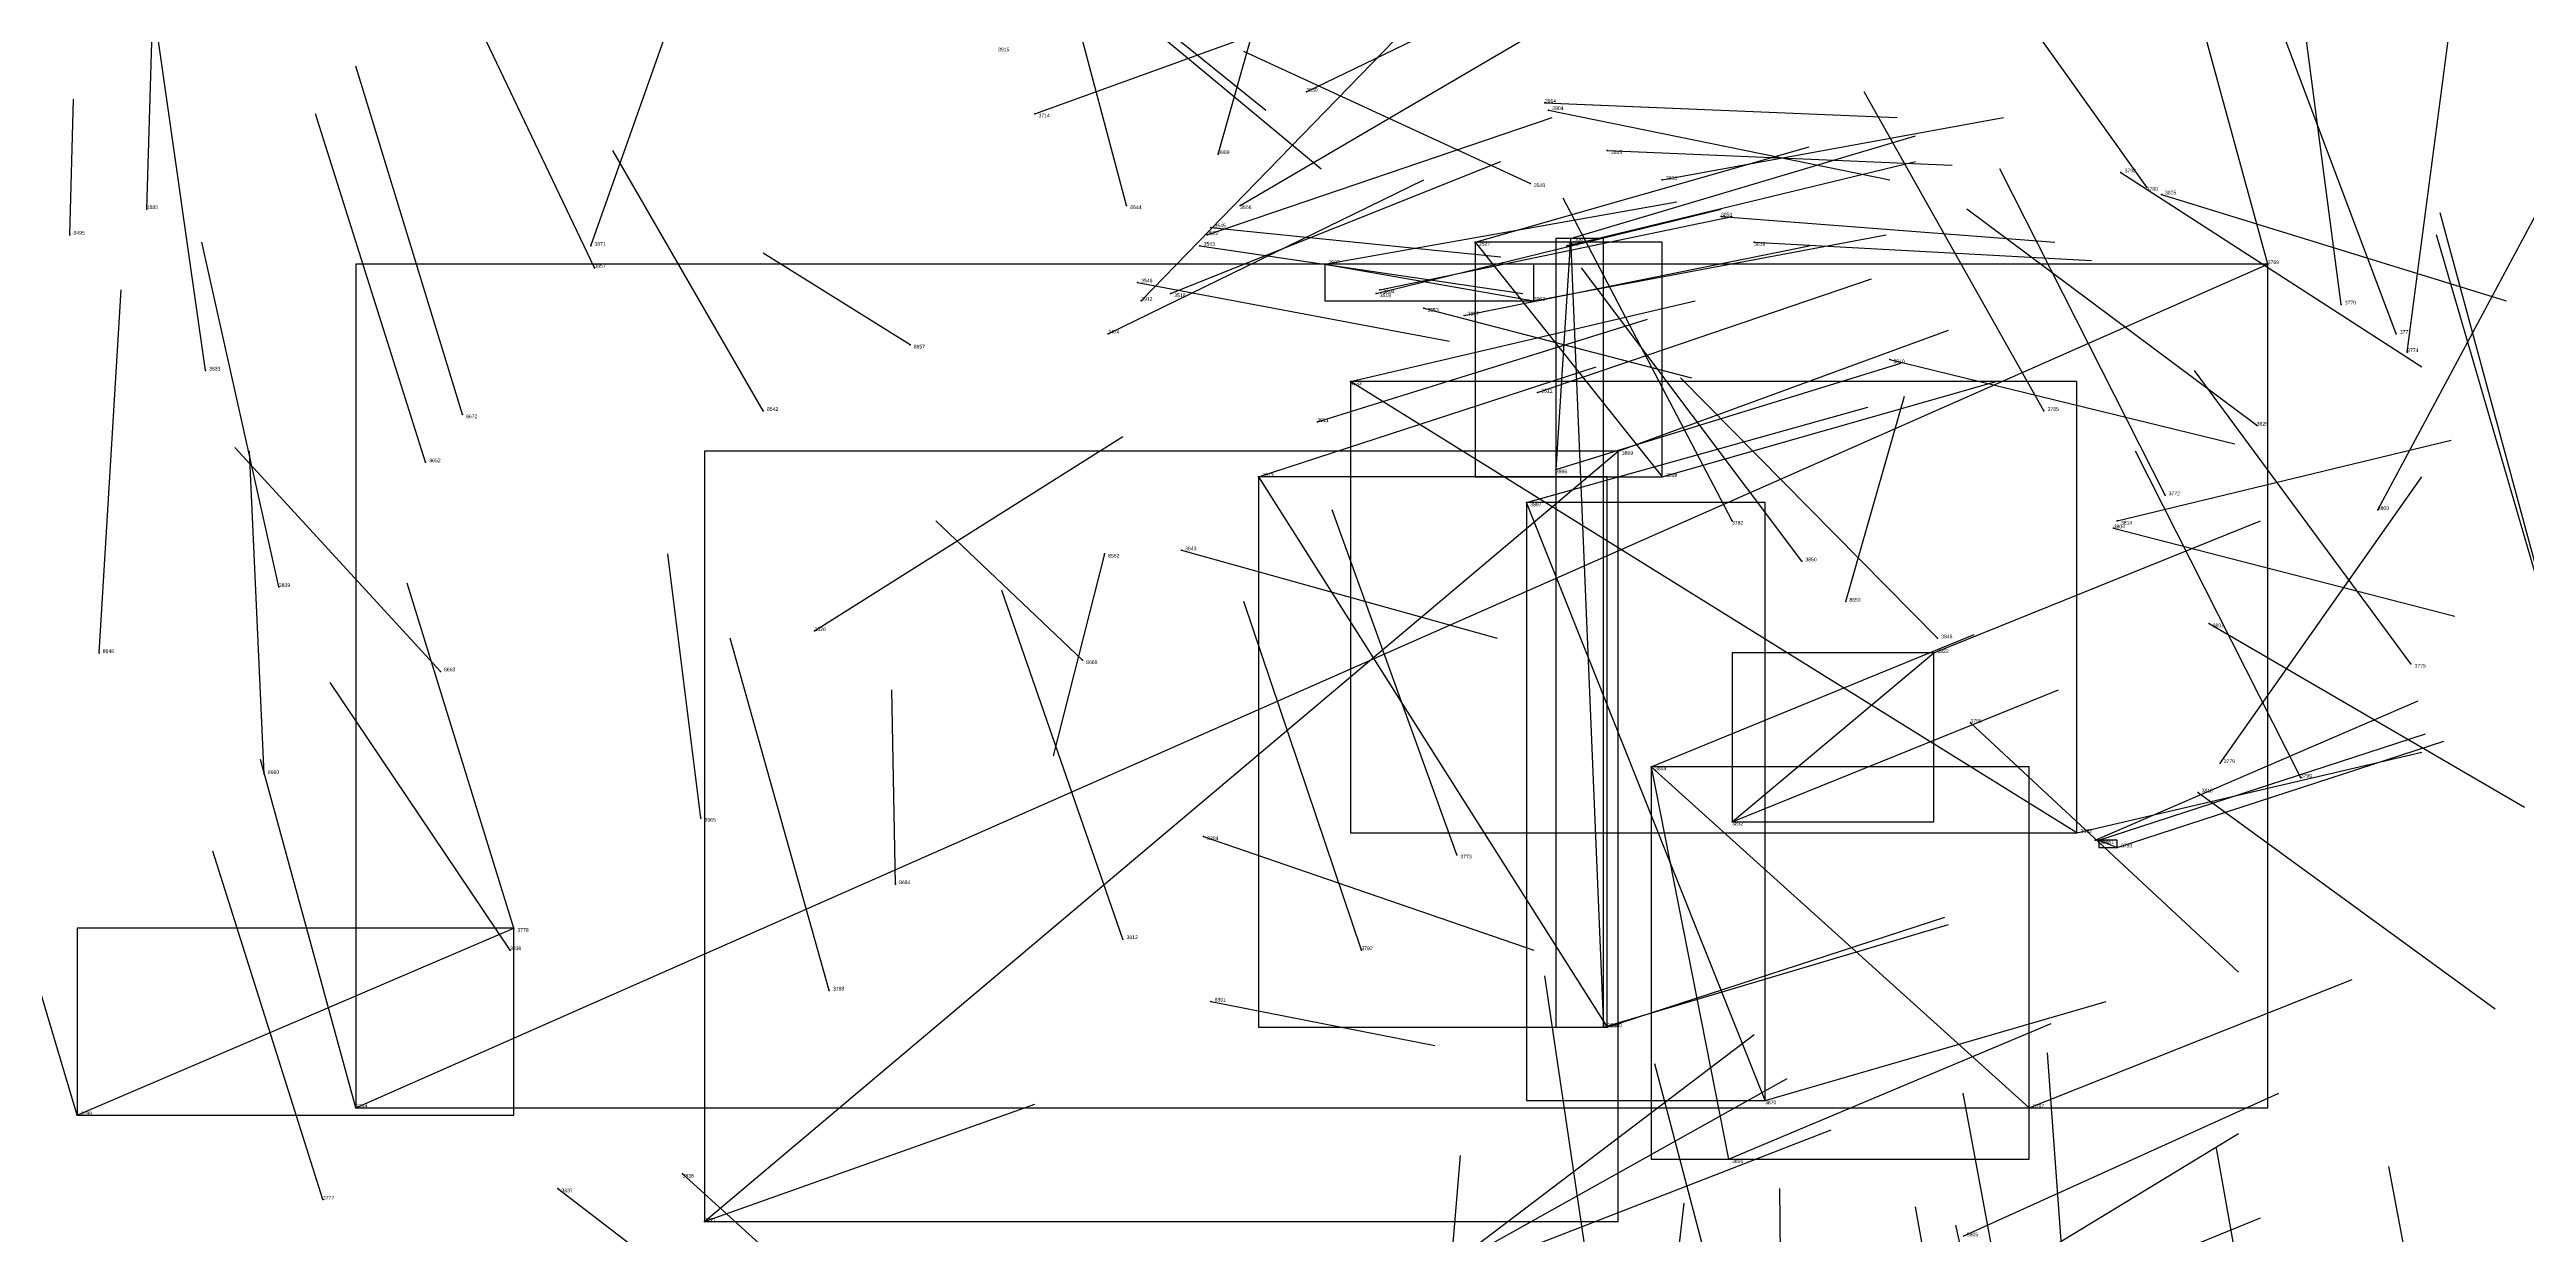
# Model space of a CAD drawing. Extents: x 59.1 to 70.8, y 600.3 to 605.1.
# Drawn here: x 64.297 to 64.971, y 603.394 to 603.716 of the extents above; entities that cross this region are included whole.
import ezdxf

# ---------------------------------------------------------------- set-up
doc = ezdxf.new("R2010")
doc.units = 0
for name, color, linetype in [('Clients', 3, 'CONTINUOUS'), ('Facilities', 3, 'CONTINUOUS'), ('Facilities_lines', 3, 'CONTINUOUS'), ('Min_max_boxes', 1, 'CONTINUOUS'), ('Normals', 1, 'CONTINUOUS'), ('Source_points', 5, 'CONTINUOUS'), ('Text', 3, 'CONTINUOUS')]:
    doc.layers.add(name, color=color, linetype=linetype)

msp = doc.modelspace()

# ---------------------------------------------------------------- linework, layer by layer
at = {"layer": 'Clients', "color": 5}
for p in [(64.901, 603.658, 456.22), (64.701, 603.648, 457.148), (64.651, 603.626, 457.307), (64.724, 603.607, 456.857), (64.707, 603.602, 457.115), (64.736, 603.6, 456.786), (64.699, 603.593, 457.06), (64.81, 603.552, 456.848), (64.86, 603.499, 456.812), (64.423, 603.477, 456.641), (64.72, 603.45, 457.107), (64.721, 603.45, 457.027), (64.836, 603.428, 456.977), (64.754, 603.414, 456.946)]:
    msp.add_point(p, dxfattribs=at)
at = {"layer": 'Facilities', "color": 3}
for p in [(64.639, 603.705, 457.392), (64.704, 603.702, 457.025), (64.705, 603.7, 457.101), (64.565, 603.699, 457.585), (64.615, 603.688, 457.258), (64.721, 603.689, 456.956), (64.7, 603.68, 455.222), (64.736, 603.681, 456.884), (64.861, 603.683, 456.51), (64.323, 603.673, 457.223), (64.59, 603.674, 460.858), (64.621, 603.674, 457.194), (64.868, 603.679, 456.434), (64.872, 603.677, 456.587), (64.302, 603.666, 463.173), (64.612, 603.666, 457.474), (64.613, 603.668, 455.11), (64.752, 603.671, 456.814), (64.444, 603.663, 454.602), (64.61, 603.663, 455.22), (64.685, 603.664, 457.229), (64.71, 603.663, 457.115), (64.711, 603.665, 457.008), (64.761, 603.664, 456.742), (64.445, 603.657, 454.662), (64.593, 603.653, 455.136), (64.644, 603.658, 457.128), (64.594, 603.648, 457.302), (64.602, 603.65, 457.291), (64.658, 603.65, 457.346), (64.659, 603.651, 457.057), (64.671, 603.646, 455.109), (64.921, 603.647, 456.153), (64.585, 603.639, 457.36), (64.682, 603.644, 457.239), (64.936, 603.639, 456.345), (64.531, 603.636, 460.686), (64.939, 603.634, 456.082), (64.339, 603.629, 454.711), (64.798, 603.632, 456.715), (64.702, 603.623, 456.921), (64.409, 603.617, 460.134), (64.491, 603.618, 462.315), (64.642, 603.615, 457.249), (64.84, 603.618, 456.319), (64.898, 603.614, 456.574), (64.399, 603.604, 460.247), (64.626, 603.6, 457.415), (64.873, 603.595, 456.255), (64.755, 603.588, 456.411), (64.859, 603.586, 456.706), (64.86, 603.588, 456.742), (64.931, 603.591, 456.1), (64.584, 603.579, 462.116), (64.605, 603.58, 455.163), (64.774, 603.577, 456.649), (64.359, 603.57, 454.722), (64.786, 603.566, 460.697), (64.505, 603.558, 457.405), (64.885, 603.56, 456.661), (64.31, 603.552, 460.514), (64.811, 603.556, 456.586), (64.403, 603.547, 460.455), (64.578, 603.55, 460.437), (64.94, 603.549, 456.448), (64.82, 603.533, 456.594), (64.355, 603.519, 460.621), (64.733, 603.521, 456.882), (64.888, 603.522, 456.282), (64.91, 603.518, 456.35), (64.882, 603.514, 456.589), (64.474, 603.507, 460.656), (64.755, 603.506, 456.812), (64.611, 603.502, 459.034), (64.849, 603.503, 456.728), (64.854, 603.501, 456.87), (64.855, 603.501, 456.796), (64.68, 603.497, 456.467), (64.527, 603.489, 460.883), (64.422, 603.471, 454.828), (64.589, 603.474, 456.527), (64.654, 603.471, 456.521), (64.509, 603.46, 456.581), (64.613, 603.457, 459.018), (64.764, 603.43, 457.091), (64.304, 603.426, 456.717), (64.38, 603.428, 456.664), (64.469, 603.41, 454.849), (64.371, 603.403, 456.679), (64.435, 603.406, 454.884), (64.475, 603.397, 457.379)]:
    msp.add_point(p, dxfattribs=at)
at = {"layer": 'Facilities_lines', "color": 3}
for p, q in [((64.685, 603.664, 457.229), (64.736, 603.6, 456.786)), ((64.711, 603.665, 457.008), (64.707, 603.602, 457.115)), ((64.711, 603.665, 457.008), (64.72, 603.45, 457.107)), ((64.38, 603.428, 456.664), (64.901, 603.658, 456.22)), ((64.644, 603.658, 457.128), (64.701, 603.648, 457.148)), ((64.849, 603.503, 456.728), (64.651, 603.626, 457.307)), ((64.475, 603.397, 457.379), (64.724, 603.607, 456.857)), ((64.626, 603.6, 457.415), (64.721, 603.45, 457.027)), ((64.764, 603.43, 457.091), (64.699, 603.593, 457.06)), ((64.755, 603.506, 456.812), (64.81, 603.552, 456.848)), ((64.733, 603.521, 456.882), (64.754, 603.414, 456.946)), ((64.733, 603.521, 456.882), (64.836, 603.428, 456.977)), ((64.855, 603.501, 456.796), (64.86, 603.499, 456.812)), ((64.304, 603.426, 456.717), (64.423, 603.477, 456.641))]:
    msp.add_line(p, q, dxfattribs=at)
at = {"layer": 'Min_max_boxes', "color": 1}
for p, q in [((64.736, 603.664, 456.786), (64.685, 603.664, 456.786)), ((64.685, 603.664, 456.786), (64.685, 603.6, 456.786)), ((64.736, 603.664, 457.229), (64.685, 603.664, 457.229)), ((64.685, 603.664, 457.229), (64.685, 603.6, 457.229)), ((64.685, 603.664, 456.786), (64.685, 603.664, 457.229)), ((64.72, 603.665, 457.008), (64.707, 603.665, 457.008)), ((64.707, 603.665, 457.008), (64.707, 603.45, 457.008)), ((64.72, 603.665, 457.115), (64.707, 603.665, 457.115)), ((64.707, 603.665, 457.115), (64.707, 603.45, 457.115)), ((64.707, 603.665, 457.008), (64.707, 603.665, 457.115)), ((64.72, 603.45, 457.008), (64.72, 603.665, 457.008)), ((64.72, 603.45, 457.115), (64.72, 603.665, 457.115)), ((64.72, 603.665, 457.008), (64.72, 603.665, 457.115)), ((64.736, 603.6, 456.786), (64.736, 603.664, 456.786)), ((64.736, 603.6, 457.229), (64.736, 603.664, 457.229)), ((64.736, 603.664, 456.786), (64.736, 603.664, 457.229)), ((64.901, 603.658, 456.22), (64.38, 603.658, 456.22)), ((64.38, 603.658, 456.22), (64.38, 603.428, 456.22)), ((64.901, 603.658, 456.664), (64.38, 603.658, 456.664)), ((64.38, 603.658, 456.664), (64.38, 603.428, 456.664)), ((64.38, 603.658, 456.22), (64.38, 603.658, 456.664)), ((64.701, 603.658, 457.128), (64.644, 603.658, 457.128)), ((64.644, 603.658, 457.128), (64.644, 603.648, 457.128)), ((64.701, 603.658, 457.148), (64.644, 603.658, 457.148)), ((64.644, 603.658, 457.148), (64.644, 603.648, 457.148)), ((64.644, 603.658, 457.128), (64.644, 603.658, 457.148)), ((64.701, 603.648, 457.128), (64.701, 603.658, 457.128)), ((64.701, 603.648, 457.148), (64.701, 603.658, 457.148)), ((64.701, 603.658, 457.128), (64.701, 603.658, 457.148)), ((64.901, 603.428, 456.22), (64.901, 603.658, 456.22)), ((64.901, 603.428, 456.664), (64.901, 603.658, 456.664)), ((64.901, 603.658, 456.22), (64.901, 603.658, 456.664)), ((64.644, 603.648, 457.128), (64.701, 603.648, 457.128)), ((64.644, 603.648, 457.148), (64.701, 603.648, 457.148)), ((64.644, 603.648, 457.128), (64.644, 603.648, 457.148)), ((64.701, 603.648, 457.128), (64.701, 603.648, 457.148)), ((64.849, 603.626, 456.728), (64.651, 603.626, 456.728)), ((64.651, 603.626, 456.728), (64.651, 603.503, 456.728)), ((64.849, 603.626, 457.307), (64.651, 603.626, 457.307)), ((64.651, 603.626, 457.307), (64.651, 603.503, 457.307)), ((64.651, 603.626, 456.728), (64.651, 603.626, 457.307)), ((64.849, 603.503, 456.728), (64.849, 603.626, 456.728)), ((64.849, 603.503, 457.307), (64.849, 603.626, 457.307)), ((64.849, 603.626, 456.728), (64.849, 603.626, 457.307)), ((64.724, 603.607, 456.857), (64.475, 603.607, 456.857)), ((64.475, 603.607, 456.857), (64.475, 603.397, 456.857)), ((64.724, 603.607, 457.379), (64.475, 603.607, 457.379)), ((64.475, 603.607, 457.379), (64.475, 603.397, 457.379)), ((64.475, 603.607, 456.857), (64.475, 603.607, 457.379)), ((64.724, 603.397, 456.857), (64.724, 603.607, 456.857)), ((64.724, 603.397, 457.379), (64.724, 603.607, 457.379)), ((64.724, 603.607, 456.857), (64.724, 603.607, 457.379)), ((64.721, 603.6, 457.027), (64.626, 603.6, 457.027)), ((64.626, 603.6, 457.027), (64.626, 603.45, 457.027)), ((64.721, 603.6, 457.415), (64.626, 603.6, 457.415)), ((64.626, 603.6, 457.415), (64.626, 603.45, 457.415)), ((64.626, 603.6, 457.027), (64.626, 603.6, 457.415)), ((64.685, 603.6, 456.786), (64.736, 603.6, 456.786)), ((64.685, 603.6, 457.229), (64.736, 603.6, 457.229)), ((64.685, 603.6, 456.786), (64.685, 603.6, 457.229)), ((64.721, 603.45, 457.027), (64.721, 603.6, 457.027)), ((64.721, 603.45, 457.415), (64.721, 603.6, 457.415)), ((64.721, 603.6, 457.027), (64.721, 603.6, 457.415)), ((64.736, 603.6, 456.786), (64.736, 603.6, 457.229)), ((64.764, 603.593, 457.06), (64.699, 603.593, 457.06)), ((64.699, 603.593, 457.06), (64.699, 603.43, 457.06)), ((64.764, 603.593, 457.091), (64.699, 603.593, 457.091)), ((64.699, 603.593, 457.091), (64.699, 603.43, 457.091)), ((64.699, 603.593, 457.06), (64.699, 603.593, 457.091)), ((64.764, 603.43, 457.06), (64.764, 603.593, 457.06)), ((64.764, 603.43, 457.091), (64.764, 603.593, 457.091)), ((64.764, 603.593, 457.06), (64.764, 603.593, 457.091)), ((64.81, 603.552, 456.812), (64.755, 603.552, 456.812)), ((64.755, 603.552, 456.812), (64.755, 603.506, 456.812)), ((64.81, 603.552, 456.848), (64.755, 603.552, 456.848)), ((64.755, 603.552, 456.848), (64.755, 603.506, 456.848)), ((64.755, 603.552, 456.812), (64.755, 603.552, 456.848)), ((64.81, 603.506, 456.812), (64.81, 603.552, 456.812)), ((64.81, 603.506, 456.848), (64.81, 603.552, 456.848)), ((64.81, 603.552, 456.812), (64.81, 603.552, 456.848)), ((64.836, 603.521, 456.882), (64.733, 603.521, 456.882)), ((64.733, 603.521, 456.882), (64.733, 603.414, 456.882)), ((64.836, 603.521, 456.977), (64.733, 603.521, 456.977)), ((64.733, 603.521, 456.977), (64.733, 603.414, 456.977)), ((64.733, 603.521, 456.882), (64.733, 603.521, 456.977)), ((64.836, 603.414, 456.882), (64.836, 603.521, 456.882)), ((64.836, 603.414, 456.977), (64.836, 603.521, 456.977)), ((64.836, 603.521, 456.882), (64.836, 603.521, 456.977)), ((64.755, 603.506, 456.812), (64.81, 603.506, 456.812)), ((64.755, 603.506, 456.848), (64.81, 603.506, 456.848)), ((64.755, 603.506, 456.812), (64.755, 603.506, 456.848)), ((64.81, 603.506, 456.812), (64.81, 603.506, 456.848)), ((64.651, 603.503, 456.728), (64.849, 603.503, 456.728)), ((64.651, 603.503, 457.307), (64.849, 603.503, 457.307)), ((64.651, 603.503, 456.728), (64.651, 603.503, 457.307)), ((64.849, 603.503, 456.728), (64.849, 603.503, 457.307)), ((64.86, 603.501, 456.796), (64.855, 603.501, 456.796)), ((64.855, 603.501, 456.796), (64.855, 603.499, 456.796)), ((64.86, 603.501, 456.812), (64.855, 603.501, 456.812)), ((64.855, 603.501, 456.812), (64.855, 603.499, 456.812)), ((64.855, 603.501, 456.796), (64.855, 603.501, 456.812)), ((64.855, 603.499, 456.796), (64.86, 603.499, 456.796)), ((64.855, 603.499, 456.812), (64.86, 603.499, 456.812)), ((64.855, 603.499, 456.796), (64.855, 603.499, 456.812)), ((64.86, 603.499, 456.796), (64.86, 603.501, 456.796)), ((64.86, 603.499, 456.812), (64.86, 603.501, 456.812)), ((64.86, 603.501, 456.796), (64.86, 603.501, 456.812)), ((64.86, 603.499, 456.796), (64.86, 603.499, 456.812)), ((64.423, 603.477, 456.641), (64.304, 603.477, 456.641)), ((64.304, 603.477, 456.641), (64.304, 603.426, 456.641)), ((64.423, 603.477, 456.717), (64.304, 603.477, 456.717)), ((64.304, 603.477, 456.717), (64.304, 603.426, 456.717)), ((64.304, 603.477, 456.641), (64.304, 603.477, 456.717)), ((64.423, 603.426, 456.641), (64.423, 603.477, 456.641)), ((64.423, 603.426, 456.717), (64.423, 603.477, 456.717)), ((64.423, 603.477, 456.641), (64.423, 603.477, 456.717)), ((64.626, 603.45, 457.027), (64.721, 603.45, 457.027)), ((64.626, 603.45, 457.415), (64.721, 603.45, 457.415)), ((64.626, 603.45, 457.027), (64.626, 603.45, 457.415)), ((64.707, 603.45, 457.008), (64.72, 603.45, 457.008)), ((64.707, 603.45, 457.115), (64.72, 603.45, 457.115)), ((64.707, 603.45, 457.008), (64.707, 603.45, 457.115)), ((64.72, 603.45, 457.008), (64.72, 603.45, 457.115)), ((64.721, 603.45, 457.027), (64.721, 603.45, 457.415)), ((64.699, 603.43, 457.06), (64.764, 603.43, 457.06)), ((64.699, 603.43, 457.091), (64.764, 603.43, 457.091)), ((64.699, 603.43, 457.06), (64.699, 603.43, 457.091)), ((64.764, 603.43, 457.06), (64.764, 603.43, 457.091)), ((64.304, 603.426, 456.641), (64.423, 603.426, 456.641)), ((64.304, 603.426, 456.717), (64.423, 603.426, 456.717)), ((64.304, 603.426, 456.641), (64.304, 603.426, 456.717)), ((64.38, 603.428, 456.22), (64.901, 603.428, 456.22)), ((64.38, 603.428, 456.664), (64.901, 603.428, 456.664)), ((64.38, 603.428, 456.22), (64.38, 603.428, 456.664)), ((64.423, 603.426, 456.641), (64.423, 603.426, 456.717)), ((64.901, 603.428, 456.22), (64.901, 603.428, 456.664)), ((64.733, 603.414, 456.882), (64.836, 603.414, 456.882)), ((64.733, 603.414, 456.977), (64.836, 603.414, 456.977)), ((64.733, 603.414, 456.882), (64.733, 603.414, 456.977)), ((64.836, 603.414, 456.882), (64.836, 603.414, 456.977)), ((64.475, 603.397, 456.857), (64.724, 603.397, 456.857)), ((64.475, 603.397, 457.379), (64.724, 603.397, 457.379)), ((64.475, 603.397, 456.857), (64.475, 603.397, 457.379)), ((64.724, 603.397, 456.857), (64.724, 603.397, 457.379))]:
    msp.add_line(p, q, dxfattribs=at)
at = {"layer": 'Normals', "color": 1}
for p, q in [((64.615, 603.688, 457.258), (64.642, 603.784, 457.251)), ((64.323, 603.673, 457.223), (64.326, 603.77, 457.249)), ((64.55, 603.763, 459.706), (64.628, 603.7, 459.709)), ((64.868, 603.679, 456.434), (64.811, 603.759, 456.416)), ((64.566, 603.748, 459.696), (64.643, 603.684, 459.694)), ((64.639, 603.705, 457.392), (64.728, 603.748, 457.409)), ((64.901, 603.658, 456.22), (64.875, 603.753, 456.205)), ((64.445, 603.657, 454.662), (64.403, 603.745, 454.684)), ((64.921, 603.647, 456.153), (64.908, 603.746, 456.152)), ((64.565, 603.699, 457.585), (64.659, 603.733, 457.589)), ((64.936, 603.639, 456.345), (64.901, 603.732, 456.336)), ((64.939, 603.634, 456.082), (64.952, 603.733, 456.091)), ((64.339, 603.629, 454.711), (64.326, 603.72, 454.751)), ((64.444, 603.663, 454.602), (64.466, 603.725, 454.677)), ((64.621, 603.674, 457.194), (64.703, 603.722, 457.224)), ((64.59, 603.674, 460.858), (64.578, 603.719, 460.946)), ((64.594, 603.648, 457.302), (64.663, 603.719, 457.315)), ((64.7, 603.68, 455.222), (64.622, 603.716, 455.274)), ((64.409, 603.617, 460.134), (64.38, 603.712, 460.14)), ((64.302, 603.666, 463.173), (64.303, 603.703, 463.266)), ((64.704, 603.702, 457.025), (64.8, 603.698, 457.054)), ((64.705, 603.7, 457.101), (64.798, 603.681, 457.131)), ((64.84, 603.618, 456.319), (64.791, 603.705, 456.31)), ((64.399, 603.604, 460.247), (64.369, 603.699, 460.253)), ((64.612, 603.666, 457.474), (64.706, 603.698, 457.486)), ((64.711, 603.665, 457.008), (64.805, 603.693, 457.029)), ((64.736, 603.681, 456.884), (64.829, 603.698, 456.916)), ((64.491, 603.618, 462.315), (64.45, 603.689, 462.258)), ((64.685, 603.664, 457.229), (64.776, 603.69, 457.262)), ((64.721, 603.689, 456.956), (64.815, 603.685, 456.989)), ((64.585, 603.639, 457.36), (64.671, 603.681, 457.389)), ((64.602, 603.65, 457.291), (64.692, 603.686, 457.318)), ((64.71, 603.663, 457.115), (64.805, 603.686, 457.138)), ((64.873, 603.595, 456.255), (64.828, 603.684, 456.244)), ((64.861, 603.683, 456.51), (64.943, 603.63, 456.532)), ((64.644, 603.658, 457.128), (64.74, 603.675, 457.15)), ((64.658, 603.65, 457.346), (64.752, 603.673, 457.372)), ((64.755, 603.588, 456.411), (64.709, 603.676, 456.4)), ((64.898, 603.614, 456.574), (64.819, 603.673, 456.558)), ((64.872, 603.677, 456.587), (64.966, 603.648, 456.604)), ((64.931, 603.591, 456.1), (64.976, 603.675, 456.131)), ((64.613, 603.668, 455.11), (64.692, 603.66, 455.049)), ((64.659, 603.651, 457.057), (64.755, 603.671, 457.079)), ((64.701, 603.648, 457.148), (64.797, 603.666, 457.17)), ((64.752, 603.671, 456.814), (64.843, 603.664, 456.854)), ((64.975, 603.57, 456.292), (64.947, 603.666, 456.283)), ((64.974, 603.576, 456.318), (64.948, 603.672, 456.309)), ((64.359, 603.57, 454.722), (64.338, 603.664, 454.75)), ((64.531, 603.636, 460.686), (64.491, 603.661, 460.774)), ((64.61, 603.663, 455.22), (64.698, 603.65, 455.175)), ((64.682, 603.644, 457.239), (64.776, 603.663, 457.268)), ((64.761, 603.664, 456.742), (64.853, 603.659, 456.78)), ((64.593, 603.653, 455.136), (64.678, 603.637, 455.086)), ((64.702, 603.623, 456.921), (64.793, 603.654, 456.948)), ((64.774, 603.577, 456.649), (64.714, 603.657, 456.647)), ((64.31, 603.552, 460.514), (64.316, 603.651, 460.503)), ((64.651, 603.626, 457.307), (64.745, 603.648, 457.334)), ((64.671, 603.646, 455.109), (64.744, 603.627, 455.044)), ((64.642, 603.615, 457.249), (64.732, 603.643, 457.281)), ((64.724, 603.607, 456.857), (64.814, 603.64, 456.884)), ((64.626, 603.6, 457.415), (64.718, 603.63, 457.44)), ((64.707, 603.602, 457.115), (64.801, 603.631, 457.136)), ((64.736, 603.6, 456.786), (64.827, 603.626, 456.818)), ((64.811, 603.556, 456.586), (64.741, 603.627, 456.581)), ((64.798, 603.632, 456.715), (64.892, 603.609, 456.741)), ((64.94, 603.549, 456.448), (64.881, 603.629, 456.435)), ((64.699, 603.593, 457.06), (64.792, 603.619, 457.087)), ((64.786, 603.566, 460.697), (64.802, 603.622, 460.778)), ((64.403, 603.547, 460.455), (64.347, 603.608, 460.511)), ((64.355, 603.519, 460.621), (64.351, 603.607, 460.668)), ((64.505, 603.558, 457.405), (64.589, 603.611, 457.403)), ((64.86, 603.588, 456.742), (64.951, 603.61, 456.777)), ((64.91, 603.518, 456.35), (64.865, 603.607, 456.341)), ((64.888, 603.522, 456.282), (64.943, 603.6, 456.311)), ((64.578, 603.55, 460.437), (64.538, 603.588, 460.52)), ((64.68, 603.497, 456.467), (64.646, 603.591, 456.459)), ((64.81, 603.552, 456.848), (64.899, 603.588, 456.874)), ((64.859, 603.586, 456.706), (64.952, 603.562, 456.733)), ((64.474, 603.507, 460.656), (64.465, 603.579, 460.725)), ((64.584, 603.579, 462.116), (64.57, 603.524, 462.198)), ((64.605, 603.58, 455.163), (64.691, 603.556, 455.118)), ((64.423, 603.477, 456.641), (64.394, 603.571, 456.621)), ((64.589, 603.474, 456.527), (64.556, 603.569, 456.524)), ((64.654, 603.471, 456.521), (64.622, 603.566, 456.521)), ((64.885, 603.56, 456.661), (64.971, 603.51, 456.669)), ((64.509, 603.46, 456.581), (64.482, 603.556, 456.568)), ((64.733, 603.521, 456.882), (64.821, 603.557, 456.913)), ((64.422, 603.471, 454.828), (64.373, 603.544, 454.875)), ((64.527, 603.489, 460.883), (64.526, 603.542, 460.968)), ((64.755, 603.506, 456.812), (64.844, 603.542, 456.838)), ((64.854, 603.501, 456.87), (64.942, 603.539, 456.898)), ((64.82, 603.533, 456.594), (64.893, 603.465, 456.593)), ((64.849, 603.503, 456.728), (64.943, 603.525, 456.755)), ((64.855, 603.501, 456.796), (64.944, 603.53, 456.83)), ((64.86, 603.499, 456.812), (64.949, 603.528, 456.846)), ((64.304, 603.426, 456.717), (64.276, 603.52, 456.697)), ((64.38, 603.428, 456.664), (64.354, 603.523, 456.649)), ((64.882, 603.514, 456.589), (64.963, 603.455, 456.595)), ((64.371, 603.403, 456.679), (64.341, 603.498, 456.668)), ((64.611, 603.502, 459.034), (64.701, 603.471, 459.004)), ((64.72, 603.45, 457.107), (64.814, 603.478, 457.129)), ((64.721, 603.45, 457.027), (64.813, 603.48, 457.053)), ((64.718, 603.369, 457.536), (64.704, 603.464, 457.562)), ((64.613, 603.457, 459.018), (64.674, 603.445, 459.096)), ((64.764, 603.43, 457.091), (64.857, 603.457, 457.117)), ((64.836, 603.428, 456.977), (64.924, 603.463, 457.008)), ((64.754, 603.414, 456.946), (64.842, 603.451, 456.977)), ((64.686, 603.391, 457.368), (64.761, 603.448, 457.401)), ((64.759, 603.345, 457.633), (64.734, 603.44, 457.65)), ((64.848, 603.346, 457.353), (64.841, 603.443, 457.375)), ((64.686, 603.389, 457.291), (64.77, 603.436, 457.32)), ((64.836, 603.335, 457.636), (64.818, 603.432, 457.65)), ((64.818, 603.393, 456.958), (64.904, 603.432, 456.99)), ((64.475, 603.397, 457.379), (64.565, 603.429, 457.407)), ((64.692, 603.387, 457.216), (64.782, 603.422, 457.241)), ((64.809, 603.37, 457.182), (64.893, 603.421, 457.2)), ((64.904, 603.322, 457.42), (64.887, 603.417, 457.446)), ((64.469, 603.41, 454.849), (64.533, 603.352, 454.798)), ((64.673, 603.319, 457.435), (64.681, 603.415, 457.46)), ((64.952, 603.317, 457.436), (64.934, 603.412, 457.463)), ((64.435, 603.406, 454.884), (64.499, 603.357, 454.824)), ((64.769, 603.31, 457.25), (64.768, 603.406, 457.276)), ((64.731, 603.307, 457.231), (64.742, 603.402, 457.259)), ((64.822, 603.307, 457.442), (64.805, 603.401, 457.471)), ((64.808, 603.361, 457.143), (64.899, 603.398, 457.163)), ((64.837, 603.301, 457.563), (64.816, 603.396, 457.586))]:
    msp.add_line(p, q, dxfattribs=at)
at = {"layer": 'Source_points', "color": 5}
for p in [(64.639, 603.705, 457.392), (64.704, 603.702, 457.025), (64.705, 603.7, 457.101), (64.565, 603.699, 457.585), (64.615, 603.688, 457.258), (64.721, 603.689, 456.956), (64.7, 603.68, 455.222), (64.736, 603.681, 456.884), (64.861, 603.683, 456.51), (64.323, 603.673, 457.223), (64.59, 603.674, 460.858), (64.621, 603.674, 457.194), (64.868, 603.679, 456.434), (64.872, 603.677, 456.587), (64.302, 603.666, 463.173), (64.612, 603.666, 457.474), (64.613, 603.668, 455.11), (64.752, 603.671, 456.814), (64.444, 603.663, 454.602), (64.61, 603.663, 455.22), (64.685, 603.664, 457.229), (64.71, 603.663, 457.115), (64.711, 603.665, 457.008), (64.761, 603.664, 456.742), (64.445, 603.657, 454.662), (64.593, 603.653, 455.136), (64.644, 603.658, 457.128), (64.901, 603.658, 456.22), (64.594, 603.648, 457.302), (64.602, 603.65, 457.291), (64.658, 603.65, 457.346), (64.659, 603.651, 457.057), (64.671, 603.646, 455.109), (64.701, 603.648, 457.148), (64.921, 603.647, 456.153), (64.585, 603.639, 457.36), (64.682, 603.644, 457.239), (64.936, 603.639, 456.345), (64.531, 603.636, 460.686), (64.939, 603.634, 456.082), (64.339, 603.629, 454.711), (64.651, 603.626, 457.307), (64.798, 603.632, 456.715), (64.702, 603.623, 456.921), (64.409, 603.617, 460.134), (64.491, 603.618, 462.315), (64.642, 603.615, 457.249), (64.84, 603.618, 456.319), (64.898, 603.614, 456.574), (64.724, 603.607, 456.857), (64.399, 603.604, 460.247), (64.626, 603.6, 457.415), (64.707, 603.602, 457.115), (64.736, 603.6, 456.786), (64.699, 603.593, 457.06), (64.873, 603.595, 456.255), (64.755, 603.588, 456.411), (64.859, 603.586, 456.706), (64.86, 603.588, 456.742), (64.931, 603.591, 456.1), (64.584, 603.579, 462.116), (64.605, 603.58, 455.163), (64.774, 603.577, 456.649), (64.359, 603.57, 454.722), (64.786, 603.566, 460.697), (64.505, 603.558, 457.405), (64.885, 603.56, 456.661), (64.31, 603.552, 460.514), (64.81, 603.552, 456.848), (64.811, 603.556, 456.586), (64.403, 603.547, 460.455), (64.578, 603.55, 460.437), (64.94, 603.549, 456.448), (64.82, 603.533, 456.594), (64.355, 603.519, 460.621), (64.733, 603.521, 456.882), (64.888, 603.522, 456.282), (64.91, 603.518, 456.35), (64.882, 603.514, 456.589), (64.474, 603.507, 460.656), (64.755, 603.506, 456.812), (64.611, 603.502, 459.034), (64.849, 603.503, 456.728), (64.854, 603.501, 456.87), (64.855, 603.501, 456.796), (64.86, 603.499, 456.812), (64.68, 603.497, 456.467), (64.527, 603.489, 460.883), (64.423, 603.477, 456.641), (64.422, 603.471, 454.828), (64.589, 603.474, 456.527), (64.654, 603.471, 456.521), (64.509, 603.46, 456.581), (64.613, 603.457, 459.018), (64.72, 603.45, 457.107), (64.721, 603.45, 457.027), (64.764, 603.43, 457.091), (64.304, 603.426, 456.717), (64.38, 603.428, 456.664), (64.836, 603.428, 456.977), (64.469, 603.41, 454.849), (64.754, 603.414, 456.946), (64.371, 603.403, 456.679), (64.435, 603.406, 454.884), (64.475, 603.397, 457.379)]:
    msp.add_point(p, dxfattribs=at)

# ---------------------------------------------------------------- texts
at = {"layer": 'Text', "color": 3}
for s, p in [('3915', (64.555, 603.716, 457.473)), ('3530', (64.639, 603.705, 457.392)), ('3914', (64.704, 603.702, 457.025)), ('3904', (64.706, 603.7, 457.101)), ('3714', (64.566, 603.698, 457.585)), ('3909', (64.615, 603.688, 457.258)), ('3815', (64.722, 603.688, 456.956)), ('3548', (64.701, 603.679, 455.222)), ('3813', (64.737, 603.681, 456.884)), ('3798', (64.862, 603.683, 456.51)), ('3885', (64.323, 603.673, 457.223)), ('8644', (64.591, 603.673, 460.858)), ('3556', (64.621, 603.673, 457.194)), ('3780', (64.868, 603.678, 456.434)), ('3825', (64.873, 603.677, 456.587)), ('8495', (64.303, 603.666, 463.173)), ('3522', (64.612, 603.666, 457.474)), ('3545', (64.614, 603.668, 455.11)), ('3853', (64.752, 603.671, 456.814)), ('3871', (64.445, 603.663, 454.602)), ('3563', (64.611, 603.663, 455.22)), ('3527', (64.686, 603.663, 457.229)), ('3908', (64.71, 603.663, 457.115)), ('3893', (64.712, 603.664, 457.008)), ('3819', (64.761, 603.663, 456.742)), ('3857', (64.445, 603.657, 454.662)), ('3546', (64.594, 603.653, 455.136)), ('3905', (64.645, 603.658, 457.128)), ('3769', (64.901, 603.658, 456.22)), ('3912', (64.594, 603.648, 457.302)), ('3518', (64.603, 603.649, 457.291)), ('3519', (64.659, 603.649, 457.346)), ('3894', (64.66, 603.65, 457.057)), ('3553', (64.672, 603.645, 455.109)), ('3903', (64.701, 603.648, 457.148)), ('3770', (64.922, 603.647, 456.153)), ('3474', (64.585, 603.639, 457.36)), ('3907', (64.683, 603.644, 457.239)), ('3771', (64.937, 603.639, 456.345)), ('8657', (64.532, 603.635, 460.686)), ('3774', (64.939, 603.634, 456.082)), ('3833', (64.34, 603.629, 454.711)), ('3533', (64.651, 603.625, 457.307)), ('3810', (64.799, 603.631, 456.715)), ('8542', (64.492, 603.618, 462.315)), ('3811', (64.703, 603.623, 456.921)), ('3785', (64.841, 603.618, 456.319)), ('8672', (64.41, 603.616, 460.134)), ('3911', (64.642, 603.615, 457.249)), ('3826', (64.898, 603.614, 456.574)), ('3809', (64.725, 603.606, 456.857)), ('8652', (64.4, 603.604, 460.247)), ('3913', (64.627, 603.6, 457.415)), ('3896', (64.707, 603.601, 457.115)), ('3808', (64.737, 603.6, 456.786)), ('3897', (64.7, 603.592, 457.06)), ('3772', (64.874, 603.595, 456.255)), ('3800', (64.931, 603.591, 456.1)), ('3782', (64.755, 603.587, 456.411)), ('3804', (64.859, 603.586, 456.706)), ('3814', (64.861, 603.587, 456.742)), ('8552', (64.585, 603.578, 462.116)), ('3543', (64.606, 603.58, 455.163)), ('3850', (64.775, 603.577, 456.649)), ('3839', (64.359, 603.57, 454.722)), ('8653', (64.787, 603.566, 460.697)), ('3526', (64.505, 603.558, 457.405)), ('3807', (64.886, 603.559, 456.661)), ('8648', (64.311, 603.552, 460.514)), ('3822', (64.811, 603.552, 456.848)), ('3848', (64.812, 603.556, 456.586)), ('8663', (64.404, 603.547, 460.455)), ('8668', (64.579, 603.549, 460.437)), ('3775', (64.941, 603.548, 456.448)), ('3796', (64.82, 603.533, 456.594)), ('8660', (64.356, 603.519, 460.621)), ('3844', (64.734, 603.52, 456.882)), ('3779', (64.889, 603.522, 456.282)), ('3799', (64.91, 603.518, 456.35)), ('3818', (64.883, 603.514, 456.589)), ('8665', (64.475, 603.506, 460.656)), ('3832', (64.755, 603.505, 456.812)), ('3802', (64.85, 603.503, 456.728)), ('8384', (64.612, 603.501, 459.034)), ('3847', (64.855, 603.5, 456.87)), ('3851', (64.856, 603.5, 456.796)), ('3793', (64.861, 603.499, 456.812)), ('3773', (64.681, 603.496, 456.467)), ('8664', (64.528, 603.489, 460.883)), ('3778', (64.424, 603.476, 456.641)), ('3836', (64.422, 603.471, 454.828)), ('3812', (64.59, 603.474, 456.527)), ('3792', (64.654, 603.471, 456.521)), ('3788', (64.51, 603.46, 456.581)), ('8391', (64.614, 603.457, 459.018)), ('3869', (64.721, 603.45, 457.107)), ('3880', (64.722, 603.45, 457.027)), ('3870', (64.764, 603.429, 457.091)), ('3789', (64.305, 603.426, 456.717)), ('3794', (64.38, 603.428, 456.664)), ('3797', (64.837, 603.428, 456.977)), ('3838', (64.469, 603.409, 454.849)), ('3801', (64.755, 603.413, 456.946)), ('3777', (64.371, 603.403, 456.679)), ('3837', (64.436, 603.405, 454.884)), ('3721', (64.475, 603.397, 457.379)), ('3805', (64.819, 603.393, 456.958))]:
    msp.add_text(s, height=0.001, dxfattribs=at).set_placement(p)

doc.saveas('drawing.dxf')
